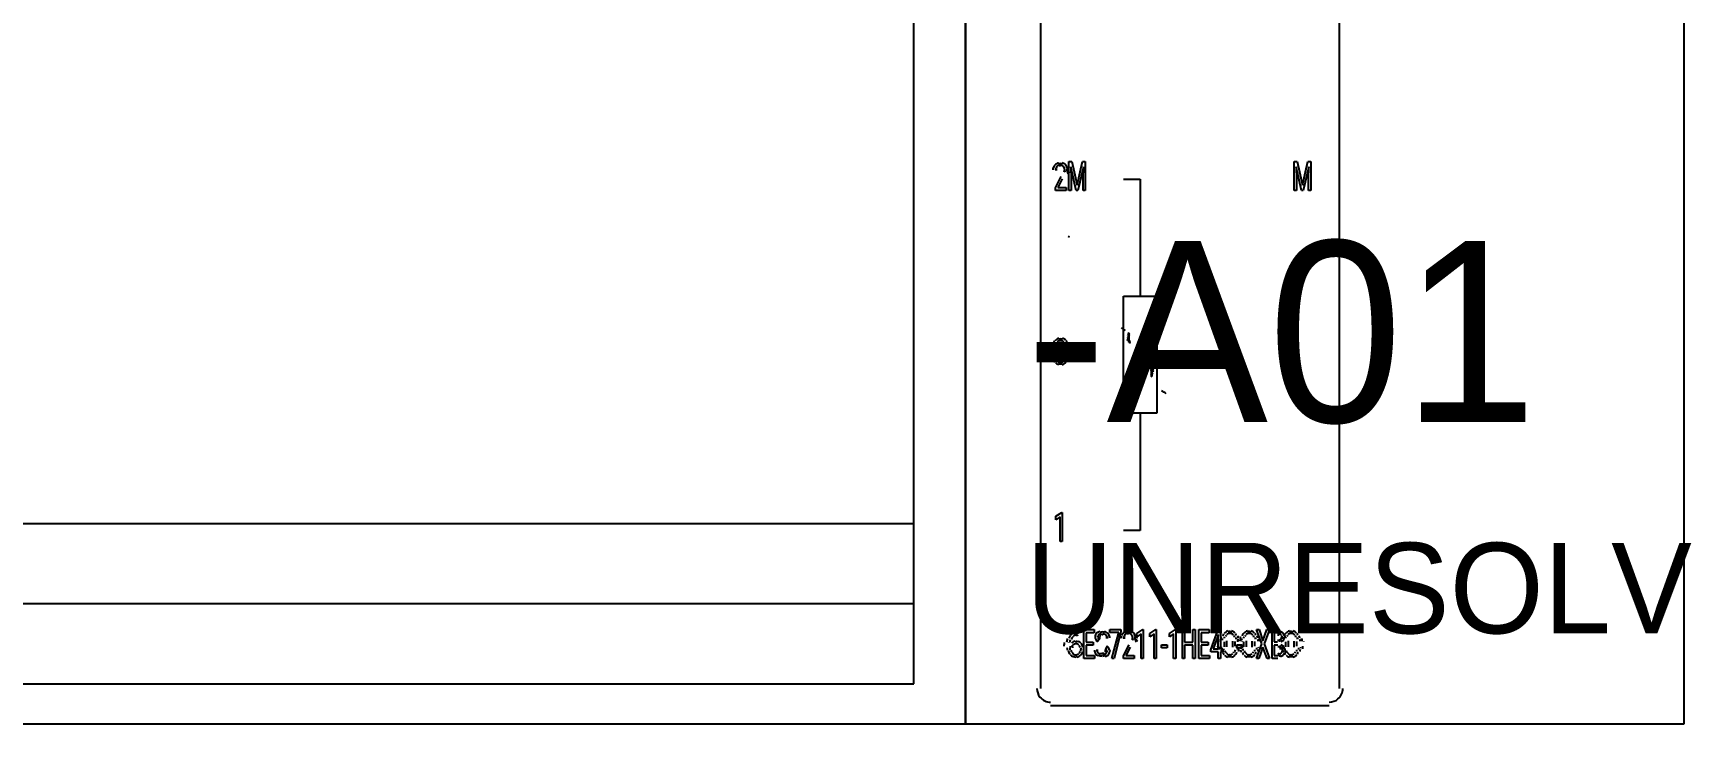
# Model space of a CAD drawing. Header units: millimetres. Extents: x 0 to 1000, y 0 to 1400.
# Drawn here: x 374.1 to 428.9, y 165 to 187.9 of the extents above; entities that cross this region are included whole.
import ezdxf

# ---------------------------------------------------------------- set-up
doc = ezdxf.new("R2010")
doc.units = ezdxf.units.MM

msp = doc.modelspace()

# ---------------------------------------------------------------- linework, layer by layer
at = {"layer": 'COMPONENT_DETAIL'}
for p, q in [((405, 165), (405, 257.776)), ((403.2857, 166.3282), (403.2857, 256.647)), ((407.4896, 166.1783), (407.4896, 234.8215)), ((417.3814, 234.8215), (417.3814, 166.1783)), ((408.4247, 183.6404), (408.5178, 183.6404)), ((408.4247, 182.6762), (408.4247, 183.6404)), ((408.5178, 183.6404), (408.6965, 182.8537)), ((408.6965, 182.8537), (408.8751, 183.6404)), ((408.8751, 183.6404), (408.9686, 183.6404)), ((408.9686, 183.6404), (408.9686, 182.6762)), ((415.8936, 183.6404), (415.9867, 183.6404)), ((415.8936, 182.6762), (415.8936, 183.6404)), ((415.9867, 183.6404), (416.1654, 182.8537)), ((416.1654, 182.8537), (416.3441, 183.6404)), ((416.3441, 183.6404), (416.4375, 183.6404)), ((416.4375, 183.6404), (416.4375, 182.6762)), ((408.034, 183.3563), (407.9645, 183.3563)), ((407.975, 182.7643), (408.1642, 183.1351)), ((408.6687, 182.6762), (408.4896, 183.455)), ((408.4896, 183.455), (408.4968, 183.0517)), ((408.9033, 183.457), (408.7239, 182.6762)), ((408.8965, 183.0517), (408.9033, 183.457)), ((416.1376, 182.6762), (415.9586, 183.455)), ((415.9586, 183.455), (415.9657, 183.0517)), ((416.3722, 183.457), (416.1928, 182.6762)), ((416.3655, 183.0517), (416.3722, 183.457)), ((407.975, 182.6762), (407.975, 182.7643)), ((408.3331, 182.6762), (407.975, 182.6762)), ((408.2051, 183.0563), (408.0587, 182.7762)), ((408.0587, 182.7762), (408.3331, 182.7762)), ((408.3331, 182.7762), (408.3331, 182.6762)), ((408.4968, 182.6762), (408.4247, 182.6762)), ((408.4968, 183.0517), (408.4968, 182.6762)), ((408.7239, 182.6762), (408.6687, 182.6762)), ((408.8965, 182.6762), (408.8965, 183.0517)), ((408.9686, 182.6762), (408.8965, 182.6762)), ((410.2373, 183.0482), (410.7868, 183.0482)), ((410.7868, 183.0482), (410.7868, 179.17)), ((415.9657, 182.6762), (415.8936, 182.6762)), ((415.9657, 183.0517), (415.9657, 182.6762)), ((416.1928, 182.6762), (416.1376, 182.6762)), ((416.3655, 182.6762), (416.3655, 183.0517)), ((416.4375, 182.6762), (416.3655, 182.6762)), ((410.2373, 179.17), (411.3364, 179.17)), ((410.2373, 175.2918), (410.2373, 179.17)), ((411.3364, 179.17), (411.3364, 175.2918)), ((407.9754, 177.2537), (407.9754, 177.4172)), ((408.0448, 177.447), (408.0448, 177.251)), ((408.2509, 177.2371), (408.2509, 177.4378)), ((408.3203, 177.4292), (408.3203, 177.2702)), ((411.3364, 175.2918), (410.2373, 175.2918)), ((410.7868, 175.2919), (410.7868, 171.4137)), ((331.2857, 171.6411), (403.2857, 171.6411)), ((407.9926, 171.8788), (408.1915, 172.0106)), ((407.9926, 171.7676), (407.9926, 171.8788)), ((408.1326, 171.8583), (407.9926, 171.7676)), ((408.1326, 171.0418), (408.1326, 171.8583)), ((408.1915, 172.0106), (408.2024, 172.0106)), ((408.2024, 172.0106), (408.2024, 171.0418)), ((408.2024, 171.0418), (408.1326, 171.0418)), ((410.7868, 171.4137), (410.2373, 171.4137)), ((351.8571, 168.9847), (403.2857, 168.9847)), ((408.746, 168.0245), (408.7332, 168.0245)), ((408.7336, 168.1284), (408.746, 168.1284)), ((408.746, 168.1284), (408.746, 168.0245)), ((408.9232, 167.1636), (408.9232, 168.1278)), ((408.9232, 168.1278), (409.2666, 168.1278)), ((409.2666, 168.0232), (408.9952, 168.0232)), ((408.9952, 168.0232), (408.9952, 167.7132)), ((409.2666, 168.1278), (409.2666, 168.0232)), ((409.7226, 167.849), (409.6502, 167.849)), ((409.7816, 168.0271), (409.7816, 168.1278)), ((409.7816, 168.1278), (410.1509, 168.1278)), ((410.0773, 168.0271), (409.7816, 168.0271)), ((409.8518, 167.1636), (410.0773, 168.0271)), ((410.1509, 168.0589), (409.9246, 167.1636)), ((410.1509, 168.1278), (410.1509, 168.0589)), ((410.2887, 167.8437), (410.2192, 167.8437)), ((410.6798, 168.0006), (410.8787, 168.1324)), ((410.6798, 167.8894), (410.6798, 168.0006)), ((410.8198, 167.9801), (410.6798, 167.8894)), ((410.8198, 167.1636), (410.8198, 167.9801)), ((410.8787, 168.1324), (410.8896, 168.1324)), ((410.8896, 168.1324), (410.8896, 167.1636)), ((411.1114, 168.0006), (411.3103, 168.1324)), ((411.1114, 167.8894), (411.1114, 168.0006)), ((411.2514, 167.9801), (411.1114, 167.8894)), ((411.2514, 167.1636), (411.2514, 167.9801)), ((411.3103, 168.1324), (411.3212, 168.1324)), ((411.3212, 168.1324), (411.3212, 167.1636)), ((411.7551, 168.0006), (411.9541, 168.1324)), ((411.7551, 167.8894), (411.7551, 168.0006)), ((411.8951, 167.9801), (411.7551, 167.8894)), ((411.8951, 167.1636), (411.8951, 167.9801)), ((411.9541, 168.1324), (411.9649, 168.1324)), ((411.9649, 168.1324), (411.9649, 167.1636)), ((412.1864, 167.1636), (412.1864, 168.1278)), ((412.1864, 168.1278), (412.2585, 168.1278)), ((412.2585, 168.1278), (412.2585, 167.7132)), ((412.534, 167.7132), (412.534, 168.1278)), ((412.534, 168.1278), (412.6064, 168.1278)), ((412.6064, 168.1278), (412.6064, 167.1636)), ((412.7344, 167.1636), (412.7344, 168.1278)), ((412.7344, 168.1278), (413.0778, 168.1278)), ((413.0778, 168.0232), (412.8065, 168.0232)), ((412.8065, 168.0232), (412.8065, 167.7132)), ((413.0778, 168.1278), (413.0778, 168.0232)), ((413.1278, 167.4596), (413.3725, 168.1278)), ((413.3684, 167.9338), (413.2066, 167.4874)), ((413.3766, 167.9602), (413.3684, 167.9338)), ((413.3725, 168.1278), (413.4464, 168.1278)), ((413.3766, 167.4874), (413.3766, 167.9602)), ((413.4464, 168.1278), (413.4464, 167.4874)), ((413.5827, 167.5583), (413.5827, 167.7219)), ((413.6521, 167.7517), (413.6521, 167.5556)), ((413.8582, 167.5417), (413.8582, 167.7424)), ((413.9276, 167.7338), (413.9276, 167.5748)), ((414.2264, 167.5583), (414.2264, 167.7219)), ((414.2958, 167.7517), (414.2958, 167.5556)), ((414.5019, 167.5417), (414.5019, 167.7424)), ((414.5713, 167.7338), (414.5713, 167.5748)), ((414.8134, 167.6497), (414.6404, 168.1278)), ((414.6404, 168.1278), (414.7249, 168.1278)), ((414.7249, 168.1278), (414.8566, 167.7583)), ((414.8566, 167.7583), (414.9876, 168.1278)), ((415.0724, 168.1278), (414.8998, 167.6497)), ((414.9876, 168.1278), (415.0724, 168.1278)), ((415.1603, 167.1636), (415.1603, 168.1278)), ((415.1603, 168.1278), (415.3389, 168.1278)), ((415.2323, 168.0232), (415.2323, 167.7166)), ((415.3389, 168.0232), (415.2323, 168.0232)), ((415.6186, 167.5583), (415.6186, 167.7219)), ((415.688, 167.7517), (415.688, 167.5556)), ((415.8941, 167.5417), (415.8941, 167.7424)), ((415.9635, 167.7338), (415.9635, 167.5748)), ((408.4776, 167.5305), (408.4776, 167.5775)), ((408.5474, 167.5616), (408.5474, 167.5166)), ((408.9952, 167.7132), (409.2321, 167.7132)), ((409.2321, 167.6093), (408.9952, 167.6093)), ((408.9952, 167.6093), (408.9952, 167.2676)), ((408.9952, 167.2676), (409.2703, 167.2676)), ((409.2321, 167.7132), (409.2321, 167.6093)), ((409.2703, 167.2676), (409.2703, 167.1636)), ((409.3266, 167.4431), (409.3991, 167.4431)), ((410.2297, 167.2517), (410.4189, 167.6225)), ((410.2297, 167.1636), (410.2297, 167.2517)), ((410.4598, 167.5437), (410.3134, 167.2636)), ((410.3134, 167.2636), (410.5878, 167.2636)), ((410.5878, 167.2636), (410.5878, 167.1636)), ((411.4931, 167.5232), (411.4931, 167.6232)), ((411.4931, 167.6232), (411.6763, 167.6232)), ((411.6763, 167.5232), (411.4931, 167.5232)), ((411.6763, 167.6232), (411.6763, 167.5232)), ((412.2585, 167.7132), (412.534, 167.7132)), ((412.534, 167.6093), (412.2585, 167.6093)), ((412.2585, 167.6093), (412.2585, 167.1636)), ((412.534, 167.1636), (412.534, 167.6093)), ((412.8065, 167.7132), (413.0433, 167.7132)), ((413.0433, 167.6093), (412.8065, 167.6093)), ((412.8065, 167.6093), (412.8065, 167.2676)), ((412.8065, 167.2676), (413.0816, 167.2676)), ((413.0433, 167.7132), (413.0433, 167.6093)), ((413.0816, 167.2676), (413.0816, 167.1636)), ((413.1278, 167.3874), (413.1278, 167.4596)), ((413.3766, 167.3874), (413.1278, 167.3874)), ((413.2066, 167.4874), (413.3766, 167.4874)), ((413.3766, 167.1636), (413.3766, 167.3874)), ((413.4464, 167.4874), (413.5223, 167.4874)), ((413.5223, 167.3874), (413.4464, 167.3874)), ((413.4464, 167.3874), (413.4464, 167.1636)), ((413.5223, 167.4874), (413.5223, 167.3874)), ((413.9851, 167.5232), (413.9851, 167.6232)), ((413.9851, 167.6232), (414.1682, 167.6232)), ((414.1682, 167.5232), (413.9851, 167.5232)), ((414.1682, 167.6232), (414.1682, 167.5232)), ((414.6363, 167.1636), (414.8134, 167.6497)), ((414.8566, 167.5397), (414.7215, 167.1636)), ((414.991, 167.1636), (414.8566, 167.5397)), ((414.8998, 167.6497), (415.0766, 167.1636)), ((415.2323, 167.7166), (415.3412, 167.7166)), ((415.3524, 167.6146), (415.2323, 167.6146)), ((415.2323, 167.6146), (415.2323, 167.2676)), ((415.2323, 167.2676), (415.3513, 167.2676)), ((415.3525, 167.6146), (415.3524, 167.6146)), ((409.2703, 167.1636), (408.9232, 167.1636)), ((409.9246, 167.1636), (409.8518, 167.1636)), ((410.5878, 167.1636), (410.2297, 167.1636)), ((410.8896, 167.1636), (410.8198, 167.1636)), ((411.3212, 167.1636), (411.2514, 167.1636)), ((411.9649, 167.1636), (411.8951, 167.1636)), ((412.2585, 167.1636), (412.1864, 167.1636)), ((412.6064, 167.1636), (412.534, 167.1636)), ((413.0816, 167.1636), (412.7344, 167.1636)), ((413.4464, 167.1636), (413.3766, 167.1636)), ((414.7215, 167.1636), (414.6363, 167.1636)), ((415.0766, 167.1636), (414.991, 167.1636)), ((415.3498, 167.1636), (415.1603, 167.1636)), ((226.7143, 166.3282), (403.2857, 166.3282)), ((417.0517, 165.5965), (407.8193, 165.5965)), ((225, 165), (405, 165))]:
    msp.add_line(p, q, dxfattribs=at)
for centre, radius, start, end in [((408.1547, 183.3596), 0.2628, 163.2878, 180.5582), ((408.1172, 183.3778), 0.2091, 133.4541, 162.9471), ((408.2203, 183.3564), 0.2575, 178.4391, 180.0084), ((408.1255, 183.3621), 0.2259, 100.787, 133.4382), ((408.1797, 183.3602), 0.2014, 165.9091, 178.8685), ((408.1327, 183.3825), 0.1341, 136.1757, 166.3673), ((408.127, 183.3905), 0.1241, 129.7286, 135.7539), ((408.1307, 183.3802), 0.1335, 102.1738, 129.2061), ((408.1418, 183.2344), 0.3284, 89.6607, 101.3702), ((408.142, 183.2952), 0.2019, 89.5461, 102.5418), ((408.1449, 183.2395), 0.3245, 78.2173, 90.4129), ((408.1435, 183.3395), 0.1672, 82.1602, 90.1506), ((408.1498, 183.4003), 0.1189, 43.4417, 83.1661), ((408.1615, 183.3734), 0.2171, 55.9269, 78.4888), ((408.1462, 183.3939), 0.126, 16.1713, 43.5286), ((408.1063, 183.3833), 0.1824, 331.4255, 352.9366), ((408.1225, 183.3826), 0.1599, 359.4863, 15.9343), ((408.0597, 183.4257), 0.2549, 328.8295, 331.7891), ((408.1707, 183.4013), 0.1919, 47.9298, 55.4049), ((408.1126, 183.3807), 0.1735, 353.2258, 0.0166), ((407.964, 183.5298), 0.4102, 323.8963, 328.6419), ((408.1754, 183.4098), 0.1825, 4.3348, 48.056), ((407.7809, 183.7639), 0.7228, 320.7373, 323.9739), ((408.1443, 183.4004), 0.2263, 337.8914, 358.9968), ((408.0175, 183.4867), 0.4141, 326.9133, 338.3508), ((408.1242, 183.3958), 0.254, 359.9252, 5.5972), ((407.8312, 183.6974), 0.7199, 319.6472, 327.096), ((407.5338, 184.1187), 1.1631, 318.5133, 320.7829), ((407.652, 183.9581), 1.0409, 317.2588, 319.9046), ((416.9065, 195.25), 16.4563, 238.8607, 239.0711), ((408.3226, 177.4633), 0.4781, 164.3059, 173.9001), ((408.1865, 177.5325), 0.2823, 148.7922, 164.5682), ((408.1421, 177.5762), 0.2121, 144.5884, 148.1162), ((408.126, 177.596), 0.185, 101.644, 144.5143), ((408.1876, 177.5422), 0.1889, 149.4208, 163.6283), ((408.1379, 177.595), 0.1087, 105.7981, 149.7388), ((408.1459, 177.4568), 0.2974, 89.5283, 102.582), ((408.1464, 177.54), 0.1533, 89.3804, 105.6764), ((408.1496, 177.4535), 0.3, 77.0438, 90.5082), ((408.1481, 177.5187), 0.17, 81.1057, 90.2187), ((408.1565, 177.5916), 0.1119, 30.7408, 82.4658), ((408.1684, 177.589), 0.1907, 48.2778, 77.4996), ((408.132, 177.5633), 0.1524, 24.2875, 31.3934), ((408.0771, 177.5223), 0.2347, 12.0807, 23.8171), ((408.1718, 177.5996), 0.1814, 36.3142, 47.6307), ((408.1312, 177.5514), 0.249, 18.2931, 35.677), ((408.0123, 177.4794), 0.4227, 8.0247, 18.5606), ((411.9424, 180.792), 3.2139, 236.2233, 239.1315), ((411.8157, 175.3669), 2.7653, 120.9443, 122.3518), ((411.6302, 175.8826), 2.2868, 122.3408, 124.1947), ((411.4474, 176.3564), 1.8379, 124.1856, 126.4339), ((411.1813, 178.7792), 1.3183, 231.3956, 236.1256), ((411.2871, 176.7395), 1.4648, 126.4327, 128.8877), ((411.148, 177.0432), 1.1589, 128.8749, 131.8727), ((411.0246, 177.2858), 0.9035, 131.8616, 135.4169), ((410.9154, 177.475), 0.692, 135.3894, 139.9687), ((410.8187, 177.6178), 0.5177, 139.9302, 145.926), ((410.9143, 178.1907), 0.7278, 224.1376, 231.4508), ((410.7372, 177.7146), 0.382, 145.8787, 153.8146), ((410.674, 177.7691), 0.2848, 153.7706, 164.3485), ((410.7553, 177.92), 0.4223, 212.8271, 224.2585), ((410.6407, 177.7957), 0.2365, 180.9499, 213.8112), ((410.6319, 177.7897), 0.2244, 164.322, 179.8083), ((408.6033, 177.2681), 0.868, 180.7435, 181.1522), ((408.5337, 177.4212), 0.7717, 173.7674, 180.2316), ((408.4766, 177.2596), 0.6927, 180.8977, 188.0055), ((408.5817, 177.4388), 0.7421, 177.8639, 179.5036), ((408.531, 177.248), 0.6721, 179.7996, 185.2461), ((408.2916, 177.2125), 0.4344, 187.8816, 198.2347), ((408.4396, 177.4507), 0.5454, 172.0258, 178.0705), ((408.1755, 177.1434), 0.265, 197.9695, 215.2623), ((408.3421, 177.2165), 0.4097, 185.1412, 193.0082), ((408.2853, 177.4897), 0.3301, 163.3765, 172.1411), ((408.2186, 177.1649), 0.2343, 192.7897, 205.2507), ((408.1696, 177.1264), 0.1603, 205.8002, 211.2546), ((408.1113, 177.1378), 0.1836, 328.6635, 343.3325), ((408.0098, 177.1937), 0.3306, 343.0498, 351.9392), ((408.1046, 177.1533), 0.2886, 329.2804, 344.7473), ((407.9484, 177.4717), 0.417, 4.8365, 12.2906), ((407.8477, 177.2358), 0.557, 351.8072, 357.7958), ((407.9648, 177.2235), 0.4895, 344.4935, 353.9764), ((407.7516, 177.4407), 0.69, 359.8093, 4.9408), ((407.6967, 177.2496), 0.7659, 357.5871, 359.2682), ((407.8177, 177.4287), 0.6945, 1.1275, 8.1718), ((407.748, 177.2662), 0.791, 353.8441, 0.2288), ((407.6662, 177.4182), 0.9041, 0.5433, 1.3867), ((408.1277, 177.0869), 0.1856, 215.8618, 257.2788), ((408.1452, 177.0975), 0.1197, 210.379, 238.4008), ((408.1465, 177.2145), 0.2889, 256.6229, 270.5105), ((408.1443, 177.1014), 0.1216, 239.6522, 265.9794), ((408.1483, 177.1568), 0.1653, 265.1324, 270.0603), ((408.1499, 177.2244), 0.2967, 269.5979, 281.6733), ((408.1496, 177.1301), 0.1444, 269.3314, 287.218), ((408.1561, 177.0886), 0.1107, 287.7958, 329.0809), ((408.1687, 177.0867), 0.1858, 280.5802, 324.9173), ((408.151, 177.1085), 0.2156, 324.9361, 328.6153), ((410.6049, 176.1616), 0.842, 46.3042, 52.8597), ((410.7844, 176.4915), 0.4837, 36.2174, 46.4091), ((410.9026, 176.6416), 0.2824, 17.4004, 36.549), ((410.2831, 175.4139), 1.5775, 52.8289, 57.079), ((410.5478, 177.1784), 0.9061, 311.7299, 315.4671), ((410.752, 176.8481), 0.523, 319.7561, 325.6976), ((410.6573, 176.9887), 0.6941, 315.4578, 319.8038), ((410.4195, 177.4316), 1.1723, 308.7231, 311.7471), ((410.8332, 176.7508), 0.3873, 325.6601, 333.3123), ((410.95, 176.6709), 0.2131, 0.0677, 16.7951), ((410.2723, 177.755), 1.4971, 306.1165, 308.73), ((410.8971, 176.6946), 0.2886, 333.2506, 343.8466), ((410.9413, 176.6722), 0.2251, 343.8035, 359.7912), ((410.1049, 178.159), 1.8892, 303.9559, 306.1266), ((409.934, 178.6055), 2.3113, 302.3733, 303.9712), ((409.7597, 179.0903), 2.7611, 300.9435, 302.3758), ((408.9423, 171.7268), 5.0093, 57.2421, 59.4063), ((408.839, 167.6394), 0.496, 157.9802, 171.6247), ((408.7355, 167.7122), 0.3421, 141.4299, 157.8541), ((408.8024, 167.6745), 0.3518, 161.2851, 174.2074), ((408.7055, 167.7496), 0.2914, 102.8716, 140.8565), ((408.7252, 167.7226), 0.2386, 134.5304, 161.621), ((408.6555, 167.5445), 0.1959, 95.8332, 138.9954), ((408.7175, 167.7315), 0.2262, 104.2856, 133.863), ((408.7358, 167.5484), 0.4544, 90.3778, 103.5868), ((408.7357, 167.6124), 0.3228, 90.6001, 104.5147), ((408.6682, 167.508), 0.2257, 71.6407, 90.6241), ((408.6752, 167.5537), 0.1886, 39.6368, 71.0191), ((409.475, 167.8761), 0.1811, 179.5063, 199.8695), ((409.4745, 167.8823), 0.1805, 132.4834, 181.0242), ((409.4716, 167.8774), 0.1771, 200.6782, 228.1765), ((409.531, 167.999), 0.303, 230.4982, 241.8088), ((409.5023, 167.8359), 0.2333, 129.2526, 133.4249), ((409.4944, 167.9166), 0.221, 227.4063, 229.9877), ((409.5092, 167.8178), 0.2503, 101.9879, 128.8742), ((409.6024, 168.2299), 0.5091, 241.6337, 249.0065), ((409.5249, 167.8803), 0.1496, 175.1781, 180.0581), ((409.4932, 167.8886), 0.1054, 127.7287, 176.7106), ((409.681, 168.5866), 0.8088, 248.9197, 254.1442), ((409.4855, 167.8793), 0.0951, 179.6141, 228.1247), ((409.5282, 167.9646), 0.1844, 231.4636, 241.9262), ((409.5062, 167.9131), 0.1339, 226.5785, 230.8792), ((409.5841, 168.1462), 0.3463, 241.7177, 248.3259), ((409.5045, 167.8642), 0.13, 114.0403, 127.9849), ((409.6489, 168.4292), 0.5854, 248.2007, 252.4528), ((409.5172, 167.811), 0.1753, 99.0696, 113.7659), ((409.5278, 167.6759), 0.3644, 89.5906, 102.3171), ((409.7051, 168.7359), 0.8379, 252.3389, 254.347), ((409.5286, 167.6919), 0.2699, 89.6695, 99.2313), ((409.5311, 167.7021), 0.3439, 77.2359, 90.3249), ((409.5299, 167.6593), 0.2954, 86.2643, 90.0533), ((409.5347, 167.7588), 0.2172, 73.7889, 86.6654), ((409.5503, 167.8496), 0.1429, 48.5927, 74.1243), ((409.5408, 167.7818), 0.28, 63.838, 77.0809), ((409.558, 167.8666), 0.1259, 14.9782, 48.2005), ((409.5538, 167.8245), 0.2421, 45.9863, 64.1609), ((409.525, 167.851), 0.173, 359.4697, 14.9832), ((409.566, 167.8491), 0.2165, 32.2748, 45.6545), ((409.5691, 167.8506), 0.2122, 359.6507, 32.613), ((410.4093, 167.847), 0.2628, 163.2878, 180.5582), ((410.3719, 167.8652), 0.2091, 133.4541, 162.9471), ((410.475, 167.8437), 0.2575, 178.4391, 180.0084), ((410.3802, 167.8495), 0.2259, 100.787, 133.4382), ((410.4344, 167.8476), 0.2014, 165.9091, 178.8685), ((410.3874, 167.8699), 0.1341, 136.1757, 166.3673), ((410.3817, 167.8779), 0.1241, 129.7286, 135.7539), ((410.3854, 167.8676), 0.1335, 102.1738, 129.2061), ((410.3965, 167.7218), 0.3284, 89.6607, 101.3702), ((410.3967, 167.7826), 0.2019, 89.5461, 102.5418), ((410.3996, 167.7269), 0.3245, 78.2173, 90.4129), ((410.3982, 167.8269), 0.1672, 82.1602, 90.1506), ((410.4045, 167.8876), 0.1189, 43.4417, 83.1661), ((410.4162, 167.8608), 0.2171, 55.9269, 78.4888), ((410.4009, 167.8813), 0.126, 16.1713, 43.5286), ((410.361, 167.8707), 0.1824, 331.4255, 352.9366), ((410.3772, 167.87), 0.1599, 359.4863, 15.9343), ((410.3144, 167.9131), 0.2549, 328.8295, 331.7891), ((410.4253, 167.8887), 0.1919, 47.9298, 55.4049), ((410.3673, 167.8681), 0.1735, 353.2258, 0.0166), ((410.2187, 168.0172), 0.4102, 323.8963, 328.6419), ((410.4301, 167.8972), 0.1825, 4.3348, 48.056), ((410.0356, 168.2513), 0.7228, 320.7373, 323.9739), ((410.3989, 167.8878), 0.2263, 337.8914, 358.9968), ((410.2721, 167.9741), 0.4141, 326.9133, 338.3508), ((410.3789, 167.8832), 0.254, 359.9252, 5.5972), ((410.0859, 168.1847), 0.7199, 319.6472, 327.096), ((409.7885, 168.6061), 1.1631, 318.5133, 320.7829), ((409.9067, 168.4455), 1.0409, 317.2588, 319.9046), ((414.141, 167.7258), 0.7717, 173.7674, 180.2316), ((414.189, 167.7434), 0.7421, 177.8639, 179.5036), ((413.9299, 167.7679), 0.4781, 164.3059, 173.9001), ((414.0469, 167.7553), 0.5454, 172.0258, 178.0705), ((413.7938, 167.8371), 0.2823, 148.7922, 164.5682), ((413.8926, 167.7943), 0.3301, 163.3765, 172.1411), ((413.7494, 167.8808), 0.2121, 144.5884, 148.1162), ((413.7333, 167.9006), 0.185, 101.644, 144.5143), ((413.7949, 167.8469), 0.1889, 149.4208, 163.6283), ((413.7452, 167.8996), 0.1087, 105.7981, 149.7388), ((413.7532, 167.7614), 0.2974, 89.5283, 102.582), ((413.7538, 167.8446), 0.1533, 89.3804, 105.6764), ((413.7569, 167.7582), 0.3, 77.0438, 90.5082), ((413.7554, 167.8234), 0.17, 81.1057, 90.2187), ((413.7638, 167.8962), 0.1119, 30.7408, 82.4658), ((413.7757, 167.8936), 0.1907, 48.2778, 77.4996), ((413.7393, 167.8679), 0.1524, 24.2875, 31.3934), ((413.6845, 167.8269), 0.2347, 12.0807, 23.8171), ((413.7791, 167.9042), 0.1814, 36.3142, 47.6307), ((413.7385, 167.856), 0.249, 18.2931, 35.677), ((413.5557, 167.7763), 0.417, 4.8365, 12.2906), ((414.7848, 167.7258), 0.7717, 173.7674, 180.2316), ((413.6196, 167.784), 0.4227, 8.0247, 18.5606), ((413.359, 167.7453), 0.69, 359.8093, 4.9408), ((414.8327, 167.7434), 0.7421, 177.8639, 179.5036), ((414.5736, 167.7679), 0.4781, 164.3059, 173.9001), ((413.4251, 167.7333), 0.6945, 1.1275, 8.1718), ((414.6906, 167.7553), 0.5454, 172.0258, 178.0705), ((414.4376, 167.8371), 0.2823, 148.7922, 164.5682), ((413.2735, 167.7228), 0.9041, 0.5433, 1.3867), ((414.5364, 167.7943), 0.3301, 163.3765, 172.1411), ((414.3931, 167.8808), 0.2121, 144.5884, 148.1162), ((414.3771, 167.9006), 0.185, 101.644, 144.5143), ((414.4386, 167.8469), 0.1889, 149.4208, 163.6283), ((414.3889, 167.8996), 0.1087, 105.7981, 149.7388), ((414.3969, 167.7614), 0.2974, 89.5283, 102.582), ((414.3975, 167.8446), 0.1533, 89.3804, 105.6764), ((414.4006, 167.7582), 0.3, 77.0438, 90.5082), ((414.3992, 167.8234), 0.17, 81.1057, 90.2187), ((414.4076, 167.8962), 0.1119, 30.7408, 82.4658), ((414.4194, 167.8936), 0.1907, 48.2778, 77.4996), ((414.383, 167.8679), 0.1524, 24.2875, 31.3934), ((414.3282, 167.8269), 0.2347, 12.0807, 23.8171), ((414.4228, 167.9042), 0.1814, 36.3142, 47.6307), ((414.3822, 167.856), 0.249, 18.2931, 35.677), ((414.1994, 167.7763), 0.417, 4.8365, 12.2906), ((414.2633, 167.784), 0.4227, 8.0247, 18.5606), ((414.0027, 167.7453), 0.69, 359.8093, 4.9408), ((414.0688, 167.7333), 0.6945, 1.1275, 8.1718), ((413.9172, 167.7228), 0.9041, 0.5433, 1.3867), ((415.3407, 167.5204), 0.4759, 82.1256, 90.2933), ((415.3391, 167.6947), 0.2573, 89.8852, 90.0383), ((415.3401, 167.6303), 0.3078, 82.6982, 90.173), ((415.3422, 167.9874), 0.2122, 269.6065, 281.4534), ((415.3513, 167.7795), 0.1899, 71.6866, 82.8453), ((415.3526, 167.9008), 0.1428, 281.2044, 302.5144), ((415.3589, 167.7445), 0.2985, 69.9044, 82.2858), ((415.3689, 167.8707), 0.1144, 52.8283, 71.985), ((416.1769, 167.7258), 0.7717, 173.7674, 180.2316), ((415.3591, 167.8804), 0.1246, 303.0211, 309.8379), ((415.3817, 167.9026), 0.0838, 31.8851, 52.1416), ((415.3676, 167.8635), 0.1068, 309.5229, 356.951), ((415.3855, 167.8716), 0.1923, 51.184, 70.0181), ((415.3683, 167.8895), 0.1049, 10.9186, 31.3225), ((415.3702, 167.944), 0.2328, 293.1995, 299.1396), ((415.3871, 167.8945), 0.1876, 298.6824, 323.2758), ((416.2249, 167.7434), 0.7421, 177.8639, 179.5036), ((415.3366, 167.8713), 0.15, 355.4699, 0.0499), ((415.3236, 167.8732), 0.168, 359.5559, 11.2093), ((415.9658, 167.7679), 0.4781, 164.3059, 173.9001), ((415.3975, 167.9022), 0.1633, 12.1018, 50.4213), ((415.4066, 167.8678), 0.1534, 323.4907, 0.8818), ((416.0827, 167.7553), 0.5454, 172.0258, 178.0705), ((415.8297, 167.8371), 0.2823, 148.7922, 164.5682), ((415.3328, 167.8736), 0.2555, 359.5252, 12.8212), ((415.9285, 167.7943), 0.3301, 163.3765, 172.1411), ((415.7853, 167.8808), 0.2121, 144.5884, 148.1162), ((415.7692, 167.9006), 0.185, 101.644, 144.5143), ((415.8308, 167.8469), 0.1889, 149.4208, 163.6283), ((415.7811, 167.8996), 0.1087, 105.7981, 149.7388), ((415.7891, 167.7614), 0.2974, 89.5283, 102.582), ((415.7896, 167.8446), 0.1533, 89.3804, 105.6764), ((415.7928, 167.7582), 0.3, 77.0438, 90.5082), ((415.7913, 167.8234), 0.17, 81.1057, 90.2187), ((415.7997, 167.8962), 0.1119, 30.7408, 82.4658), ((415.8116, 167.8936), 0.1907, 48.2778, 77.4996), ((415.7752, 167.8679), 0.1524, 24.2875, 31.3934), ((415.7203, 167.8269), 0.2347, 12.0807, 23.8171), ((415.815, 167.9042), 0.1814, 36.3142, 47.6307), ((415.7744, 167.856), 0.249, 18.2931, 35.677), ((415.5916, 167.7763), 0.417, 4.8365, 12.2906), ((415.6555, 167.784), 0.4227, 8.0247, 18.5606), ((415.3948, 167.7453), 0.69, 359.8093, 4.9408), ((415.4609, 167.7333), 0.6945, 1.1275, 8.1718), ((415.3094, 167.7228), 0.9041, 0.5433, 1.3867), ((409.0443, 167.583), 0.7833, 171.4524, 180.3159), ((408.7835, 167.527), 0.4227, 179.6345, 191.7837), ((408.6929, 167.4912), 0.2945, 191.4115, 218.6078), ((408.8685, 167.6585), 0.4439, 173.7818, 174.9252), ((408.792, 167.5139), 0.3381, 179.6512, 190.2856), ((408.6518, 167.4305), 0.2204, 218.1666, 245.878), ((408.7129, 167.4876), 0.2268, 190.0945, 207.51), ((408.6485, 167.4977), 0.1483, 145.2975, 160.2661), ((408.6865, 167.4654), 0.1863, 207.9585, 216.3254), ((408.6567, 167.4859), 0.163, 124.9742, 144.896), ((408.6706, 167.4424), 0.158, 215.7661, 232.5457), ((408.6515, 167.4423), 0.2287, 246.9139, 270.7437), ((408.6545, 167.4986), 0.1531, 89.8751, 126.2072), ((408.6527, 167.4023), 0.118, 232.8006, 270.6605), ((408.666, 167.4391), 0.2796, 89.8756, 97.0541), ((408.6548, 167.4323), 0.1415, 269.3551, 288.4746), ((408.6541, 167.5268), 0.2949, 269.8873, 276.7916), ((408.6549, 167.5003), 0.1518, 85.015, 90.0508), ((408.658, 167.5416), 0.1192, 36.825, 85.7417), ((408.6644, 167.4197), 0.2099, 275.6342, 317.8247), ((408.6591, 167.4035), 0.1182, 289.1832, 322.9685), ((408.6384, 167.5102), 0.1557, 32.3029, 38.0821), ((408.6306, 167.4432), 0.1685, 322.6007, 346.5183), ((408.6239, 167.4964), 0.1784, 11.0483, 31.8146), ((408.5765, 167.4676), 0.2456, 346.2585, 358.774), ((408.5642, 167.4744), 0.2626, 359.6211, 11.284), ((408.6492, 167.4417), 0.2371, 318.1409, 347.6118), ((408.6455, 167.5083), 0.243, 10.6588, 39.9045), ((408.5286, 167.4721), 0.3118, 358.3758, 0.0082), ((408.5713, 167.4748), 0.3478, 347.2486, 0.4371), ((408.5731, 167.4806), 0.3452, 359.6828, 11.1327), ((409.4709, 167.4397), 0.1994, 179.2419, 215.2648), ((409.4836, 167.456), 0.2212, 215.3403, 233.0843), ((409.5095, 167.5177), 0.2813, 233.1672, 246.4952), ((409.5068, 167.4409), 0.1488, 179.3356, 199.1046), ((409.4912, 167.4337), 0.1267, 199.883, 232.7061), ((409.5291, 167.5902), 0.3442, 246.138, 248.0541), ((409.5316, 167.6059), 0.3569, 248.2707, 270.4055), ((409.5133, 167.4827), 0.1757, 232.3736, 255.5137), ((409.5292, 167.5853), 0.2591, 255.2448, 267.5318), ((409.5333, 167.6869), 0.3388, 267.1565, 270.0295), ((409.5346, 167.6503), 0.3102, 269.7, 278.1662), ((409.5336, 167.7739), 0.4885, 269.9709, 272.8181), ((409.5396, 167.6256), 0.372, 272.4385, 284.6465), ((409.5466, 167.5076), 0.1972, 278.0229, 290.6255), ((409.3135, 166.3225), 1.0361, 71.7184, 73.9261), ((409.3974, 166.7665), 0.6694, 68.006, 71.8055), ((409.5629, 167.4312), 0.1332, 290.6616, 307.0374), ((409.3526, 166.5117), 0.9713, 71.0197, 74.4085), ((409.4778, 167.115), 0.3747, 62.2517, 68.1219), ((409.5627, 167.4754), 0.2501, 284.3734, 307.1426), ((409.5425, 167.3299), 0.1841, 52.7382, 62.4979), ((409.5769, 167.4008), 0.1026, 306.3942, 355.3032), ((409.4319, 166.9152), 0.6368, 66.1845, 71.0865), ((409.5809, 167.4192), 0.0963, 16.4721, 52.6262), ((409.5046, 167.204), 0.3892, 59.3537, 66.2693), ((409.5596, 167.409), 0.1268, 359.4175, 16.1976), ((409.5461, 167.328), 0.2764, 49.1022, 59.3294), ((409.553, 167.4071), 0.1359, 354.3662, 0.0709), ((409.595, 167.4038), 0.1784, 307.5917, 336.4314), ((409.5737, 167.4454), 0.2222, 307.6561, 308.4562), ((409.5844, 167.4049), 0.1962, 32.7924, 49.2504), ((409.5989, 167.4232), 0.1716, 31.1212, 32.3977), ((409.5952, 167.4208), 0.1769, 8.1117, 30.7958), ((409.5866, 167.4054), 0.1896, 337.4732, 0.7538), ((409.5574, 167.4095), 0.23, 359.8391, 8.4707), ((414.2106, 167.5727), 0.868, 180.7435, 181.1522), ((414.0839, 167.5642), 0.6927, 180.8977, 188.0055), ((414.1384, 167.5526), 0.6721, 179.7996, 185.2461), ((413.8989, 167.5171), 0.4344, 187.8816, 198.2347), ((413.7828, 167.448), 0.265, 197.9695, 215.2623), ((413.9494, 167.5211), 0.4097, 185.1412, 193.0082), ((413.7351, 167.3915), 0.1856, 215.8618, 257.2788), ((413.8259, 167.4696), 0.2343, 192.7897, 205.2507), ((413.777, 167.431), 0.1603, 205.8002, 211.2546), ((413.7525, 167.4021), 0.1197, 210.379, 238.4008), ((413.7539, 167.5191), 0.2889, 256.6229, 270.5105), ((413.7516, 167.406), 0.1216, 239.6522, 265.9794), ((413.7556, 167.4614), 0.1653, 265.1324, 270.0603), ((413.7572, 167.529), 0.2967, 269.5979, 281.6733), ((413.7569, 167.4347), 0.1444, 269.3314, 287.218), ((413.7634, 167.3932), 0.1107, 287.7958, 329.0809), ((413.776, 167.3913), 0.1858, 280.5802, 324.9173), ((413.7186, 167.4425), 0.1836, 328.6635, 343.3325), ((413.6171, 167.4983), 0.3306, 343.0498, 351.9392), ((413.7583, 167.4131), 0.2156, 324.9361, 328.6153), ((413.712, 167.458), 0.2886, 329.2804, 344.7473), ((414.8543, 167.5727), 0.868, 180.7435, 181.1522), ((413.455, 167.5404), 0.557, 351.8072, 357.7958), ((414.7276, 167.5642), 0.6927, 180.8977, 188.0055), ((413.5721, 167.5281), 0.4895, 344.4935, 353.9764), ((413.3041, 167.5542), 0.7659, 357.5871, 359.2682), ((414.7821, 167.5526), 0.6721, 179.7996, 185.2461), ((414.5426, 167.5171), 0.4344, 187.8816, 198.2347), ((413.3553, 167.5708), 0.791, 353.8441, 0.2288), ((414.4265, 167.448), 0.265, 197.9695, 215.2623), ((414.5931, 167.5211), 0.4097, 185.1412, 193.0082), ((414.3788, 167.3915), 0.1856, 215.8618, 257.2788), ((414.4696, 167.4696), 0.2343, 192.7897, 205.2507), ((414.4207, 167.431), 0.1603, 205.8002, 211.2546), ((414.3962, 167.4021), 0.1197, 210.379, 238.4008), ((414.3976, 167.5191), 0.2889, 256.6229, 270.5105), ((414.3953, 167.406), 0.1216, 239.6522, 265.9794), ((414.3993, 167.4614), 0.1653, 265.1324, 270.0603), ((414.4009, 167.529), 0.2967, 269.5979, 281.6733), ((414.4007, 167.4347), 0.1444, 269.3314, 287.218), ((414.4071, 167.3932), 0.1107, 287.7958, 329.0809), ((414.4197, 167.3913), 0.1858, 280.5802, 324.9173), ((414.3624, 167.4425), 0.1836, 328.6635, 343.3325), ((414.2608, 167.4983), 0.3306, 343.0498, 351.9392), ((414.402, 167.4131), 0.2156, 324.9361, 328.6153), ((414.3557, 167.458), 0.2886, 329.2804, 344.7473), ((414.0988, 167.5404), 0.557, 351.8072, 357.7958), ((414.2158, 167.5281), 0.4895, 344.4935, 353.9764), ((413.9478, 167.5542), 0.7659, 357.5871, 359.2682), ((413.999, 167.5708), 0.791, 353.8441, 0.2288), ((415.3502, 167.7377), 0.4497, 269.9235, 274.4459), ((415.3524, 167.5448), 0.2172, 269.6057, 281.3741), ((415.3546, 167.3166), 0.2334, 76.5652, 90.7103), ((416.2465, 167.5727), 0.868, 180.7435, 181.1522), ((415.3585, 167.5824), 0.3276, 274.1044, 286.407), ((415.3632, 167.4547), 0.145, 281.1053, 302.5134), ((415.3787, 167.4697), 0.1092, 17.6685, 78.994), ((416.1198, 167.5642), 0.6927, 180.8977, 188.0055), ((415.37, 167.4329), 0.1256, 303.0365, 311.8818), ((415.3822, 167.4467), 0.2163, 286.0418, 310.8441), ((415.4016, 167.4423), 0.1854, 54.001, 74.9169), ((415.3734, 167.426), 0.1184, 311.9917, 351.7144), ((415.3302, 167.4442), 0.1792, 359.0457, 17.2295), ((416.1742, 167.5526), 0.6721, 179.7996, 185.2461), ((415.9348, 167.5171), 0.4344, 187.8816, 198.2347), ((415.3352, 167.4396), 0.1722, 350.7343, 0.2222), ((415.407, 167.4586), 0.1707, 36.3579, 53.5293), ((415.3959, 167.4167), 0.1862, 311.1786, 344.6888), ((415.4011, 167.4511), 0.1808, 4.8189, 36.309), ((415.8187, 167.448), 0.265, 197.9695, 215.2623), ((415.9853, 167.5211), 0.4097, 185.1412, 193.0082), ((415.3495, 167.4387), 0.2525, 344.7479, 0.5372), ((415.3647, 167.4421), 0.2316, 359.9373, 5.5201), ((415.7709, 167.3915), 0.1856, 215.8618, 257.2788), ((415.8618, 167.4696), 0.2343, 192.7897, 205.2507), ((415.8128, 167.431), 0.1603, 205.8002, 211.2546), ((415.7884, 167.4021), 0.1197, 210.379, 238.4008), ((415.7897, 167.5191), 0.2889, 256.6229, 270.5105), ((415.7875, 167.406), 0.1216, 239.6522, 265.9794), ((415.7915, 167.4614), 0.1653, 265.1324, 270.0603), ((415.7931, 167.529), 0.2967, 269.5979, 281.6733), ((415.7928, 167.4347), 0.1444, 269.3314, 287.218), ((415.7993, 167.3932), 0.1107, 287.7958, 329.0809), ((415.8119, 167.3913), 0.1858, 280.5802, 324.9173), ((415.7545, 167.4425), 0.1836, 328.6635, 343.3325), ((415.653, 167.4983), 0.3306, 343.0498, 351.9392), ((415.7942, 167.4131), 0.2156, 324.9361, 328.6153), ((415.7478, 167.458), 0.2886, 329.2804, 344.7473), ((415.4909, 167.5404), 0.557, 351.8072, 357.7958), ((415.608, 167.5281), 0.4895, 344.4935, 353.9764), ((415.3399, 167.5542), 0.7659, 357.5871, 359.2682), ((415.3912, 167.5708), 0.791, 353.8441, 0.2288), ((407.8183, 166.1768), 0.4544, 179.8524, 219.1642), ((417.0526, 166.1768), 0.4544, 309.4762, 0.1483), ((407.8184, 166.1765), 0.4544, 219.1282, 270.1454), ((417.0525, 166.1764), 0.4543, 269.8517, 309.5112)]:
    msp.add_arc(centre, radius, start, end, dxfattribs=at)
at = {"layer": 'COMPONENT_OUTLINE'}
for p, q in [((405, 260.25), (405, 165)), ((428.813, 165), (428.813, 260.25)), ((405, 165), (405, 257.776)), ((225, 165), (405, 165)), ((405, 165), (428.813, 165))]:
    msp.add_line(p, q, dxfattribs=at)

# ---------------------------------------------------------------- texts
at = {"layer": 'DEVICE_TAG'}
msp.add_text('-A01', height=6, dxfattribs=at).set_placement((407, 175))
at = {"layer": 'PART_REF'}
msp.add_text('UNRESOLVED', height=3, dxfattribs=at).set_placement((407, 168))

doc.saveas('drawing.dxf')
